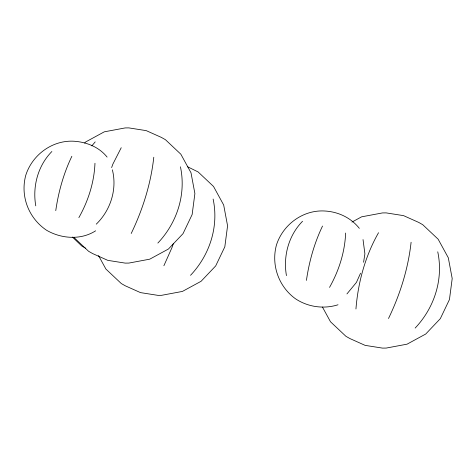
<?xml version="1.0" encoding="UTF-8"?>
<svg xmlns="http://www.w3.org/2000/svg" width="476" height="476" viewBox="0 0 476 476"><rect width="100%" height="100%" fill="white"/><g stroke="black" fill="none" stroke-linecap="round" stroke-linejoin="round"><path stroke-width="0.71" d="M94.968 163.274C94.2 182.385 88.221 201.021 78.867 217.627M345.635 233.044C344.868 252.155 338.888 270.784 329.535 287.391M355.947 308.978C358.053 282.351 365.259 255.993 378.533 232.722M153.79 157.241C150.886 183.76 142.77 209.511 131.203 233.496M411.097 242.242C408.194 268.761 400.078 294.513 388.505 318.498M363.593 262.258L364.896 253.827L363.033 239.583M55.763 210.636C58.465 191.864 63.623 173.389 71.864 156.283M306.431 280.4C309.132 261.627 314.291 243.159 322.532 226.046M173.377 243.492L171.955 247.639L163.881 265.745M111.628 167.588L112.871 164.107L121.231 147.721M360.558 273.188L356.429 282.399L346.933 293.93M157.853 243.063C177.042 222.774 186.3 194.369 180.44 166.808M190.531 275.312C209.72 255.023 218.978 226.618 213.123 199.057M415.155 328.071C434.35 307.776 443.608 279.37 437.747 251.81M51.878 151.505C37.925 165.66 32.356 186.449 35.777 205.858M302.546 221.269C288.593 235.424 283.024 256.213 286.445 275.622M96.265 224.166C110.569 210.291 117.316 189.293 112.366 169.813M91.85 145.87L95.2 141.89M84.633 143.026L85.638 141.967L104.298 131.828L125.176 127.925L128.829 127.889L146.239 130.632L161.388 137.409L165.422 139.688L180.844 154.212L191.001 172.77L194.892 193.559L192.143 214.539L183.022 233.651L168.415 249.031L149.756 259.17L128.871 263.073L125.224 263.109L107.808 260.366L92.665 253.589L88.625 251.31L73.738 237.286M351.948 222.078L361.599 216.83L382.484 212.927L386.137 212.891L403.547 215.634L418.696 222.411L422.73 224.69L438.152 239.214L448.309 257.778L452.2 278.561L449.451 299.541L440.324 318.652L425.717 334.033L407.063 344.172L386.179 348.075L382.525 348.111L365.116 345.368L349.967 338.591L345.933 336.312L330.511 321.788L322.454 307.068M95.634 230.812C80.938 240.279 61.374 238.839 46.6 230.277C28.655 218.222 20.105 196.231 25.769 175.275C32.308 154.706 52.533 139.843 74.25 141.247C86.721 142.116 99.151 147.102 107.094 157.086M338.019 304.777C323.728 309.323 307.764 307.032 295.34 298.678C278.633 286.487 271.022 265.013 276.437 245.039C282.976 224.476 303.2 209.607 324.918 211.011C338.24 211.766 350.99 217.764 359.326 228.349M85.68 248.282L81.807 246.038L72.429 237.066M187.484 166.713L198.105 171.937L213.528 186.455L223.684 205.019L227.576 225.808L224.827 246.788L215.699 265.9L201.092 281.28L182.439 291.419L161.554 295.322L157.901 295.352L140.491 292.615L125.343 285.838L121.309 283.559L105.886 269.035L98.532 255.594"/></g></svg>
